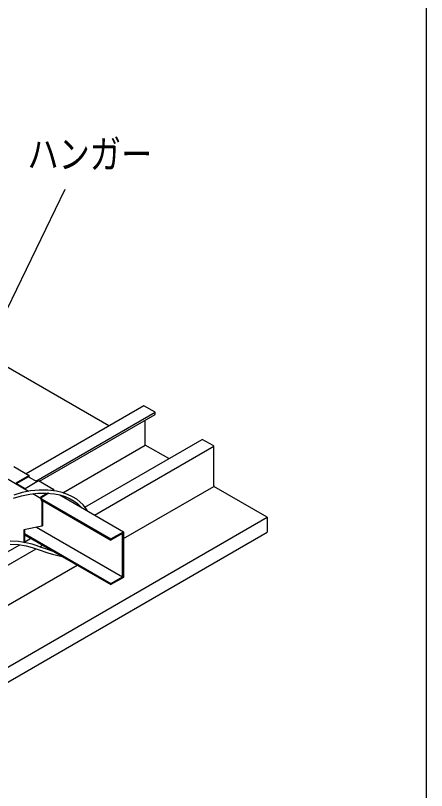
# Model space of a CAD drawing. Units: millimetres on the paper. Extents: x -141 to 141, y -97 to 98.
# Drawn here: x 112.6 to 140.6, y 1.5 to 54.2 of the extents above; entities that cross this region are included whole.
import ezdxf
from ezdxf.enums import TextEntityAlignment as Align

# ---------------------------------------------------------------- set-up
doc = ezdxf.new("R2010")
doc.units = ezdxf.units.MM
for name, color, linetype in [('0-0_文字･図枠･寸法', 7, 'Continuous'), ('0-2_天井下地', 7, 'Continuous'), ('0-3_天井ボード', 7, 'Continuous'), ('0-4_BBカチットワイヤー', 7, 'Continuous')]:
    doc.layers.add(name, color=color, linetype=linetype)
doc.styles.add('ＭＳ ゴシック', font='')
doc.styles.get('ＭＳ ゴシック').set_extended_font_data('MS Gothic')

msp = doc.modelspace()

# ---------------------------------------------------------------- linework, layer by layer
at = {"layer": '0-0_文字･図枠･寸法'}
for p, q in [((140.556, -24.784), (140.556, 97.966)), ((108.706, 27.318), (116.019, 42.385))]:
    msp.add_line(p, q, dxfattribs=at)
at = {"layer": '0-2_天井下地'}
for p, q in [((121.366, 27.676), (113.375, 23.062)), ((114.023, 22.558), (122.127, 27.236)), ((114.263, 22.549), (122.127, 27.089)), ((121.456, 25.004), (121.456, 26.701)), ((117.358, 20.795), (125.321, 25.392)), ((126.056, 24.968), (125.321, 25.392)), ((115.852, 21.769), (121.456, 25.004)), ((118.016, 20.252), (126.102, 24.92)), ((123.053, 24.083), (121.456, 25.004)), ((126.12, 22.238), (126.12, 24.857)), ((113.532, 21.861), (109.928, 23.941)), ((113.532, 21.861), (110.266, 23.747)), ((112.536, 23.547), (113.579, 22.944)), ((113.579, 22.944), (112.674, 22.422)), ((113.522, 22.847), (112.73, 22.389)), ((113.522, 22.847), (114.084, 22.522)), ((113.579, 22.814), (113.579, 22.944)), ((112.674, 22.422), (113.292, 22.065)), ((113.292, 22.065), (114.197, 22.588)), ((114.197, 22.588), (115.24, 21.986)), ((119.974, 18.66), (126.101, 22.197)), ((114.278, 21.43), (113.813, 21.699)), ((114.817, 21.741), (114.335, 21.463)), ((114.913, 21.732), (114.383, 21.425)), ((115.24, 21.986), (115.112, 21.912)), ((115.24, 21.897), (115.24, 21.986)), ((115.646, 21.62), (119.974, 19.122)), ((114.449, 21.332), (119.126, 18.632)), ((114.475, 21.235), (119.126, 18.55)), ((114.476, 21.218), (114.476, 19.527)), ((114.476, 19.527), (114.42, 19.495)), ((113.2, 19.26), (113.2, 18.395)), ((113.257, 19.271), (113.257, 18.427)), ((113.257, 18.999), (119.126, 15.611)), ((114.07, 19.427), (119.904, 16.06)), ((113.201, 18.395), (113.681, 18.672)), ((113.257, 18.917), (119.126, 15.529)), ((111.127, 17.198), (112.927, 18.237)), ((111.846, 16.691), (114.055, 17.966)), ((114.284, 18.099), (114.48, 18.211)), ((56.335, -18.078), (116.838, 16.85))]:
    msp.add_line(p, q, dxfattribs=at)
for points in [[(122.127, 27.089), (122.127, 27.236), (121.366, 27.676)], [(126.12, 22.238), (126.119, 22.225), (126.115, 22.213), (126.109, 22.203), (126.101, 22.197), (126.101, 22.197)], [(114.42, 21.185), (114.42, 19.495), (113.2, 19.26)]]:
    msp.add_lwpolyline(points, dxfattribs=at)
msp.add_lwpolyline([(119.126, 18.632), (119.974, 19.122), (119.974, 16.019), (119.126, 15.529), (119.126, 15.611), (119.904, 16.06), (119.904, 18.999), (119.126, 18.55)], close=True, dxfattribs=at)
for centre, radius, start, end in [((125.981, 24.851), 0.139, 2.6083, 57.3923), ((114.113, 21.171), 0.307, 2.6054, 57.3946), ((114.169, 21.204), 0.307, 2.6054, 57.3947)]:
    msp.add_arc(centre, radius, start, end, dxfattribs=at)
at = {"layer": '0-3_天井ボード'}
for p, q in [((118.988, 26.303), (111.205, 30.796)), ((129.732, 20.101), (126.101, 22.197)), ((44.88, -28.884), (129.732, 20.101)), ((129.732, 20.101), (129.732, 19.08)), ((44.88, -29.905), (129.732, 19.08))]:
    msp.add_line(p, q, dxfattribs=at)
at = {"layer": '0-4_BBカチットワイヤー'}
for points in [[(112.508, 21.399), (113.049, 21.559), (113.604, 21.675), (114.168, 21.74), (114.733, 21.749), (115.291, 21.695), (115.659, 21.618), (116.018, 21.504), (116.353, 21.357), (116.63, 21.198), (116.847, 21.039), (117.036, 20.866), (117.12, 20.769)], [(117.528, 20.534), (117.392, 20.752), (117.226, 20.956), (117.02, 21.155), (116.801, 21.323), (116.523, 21.494), (116.182, 21.655), (115.808, 21.784), (115.424, 21.874), (114.842, 21.944), (114.254, 21.946), (113.666, 21.887), (113.087, 21.774), (112.521, 21.614)], [(115.212, 17.788), (115.133, 17.807), (114.879, 17.887), (114.633, 17.973), (114.395, 18.059), (114.124, 18.156), (113.781, 18.267), (113.353, 18.372), (112.835, 18.45), (112.28, 18.472)], [(112.283, 18.272), (112.854, 18.249), (113.364, 18.167), (113.784, 18.056), (114.121, 17.944), (114.388, 17.848), (114.638, 17.759), (114.894, 17.672), (115.159, 17.591), (115.435, 17.521), (115.725, 17.469), (115.77, 17.467)]]:
    msp.add_lwpolyline(points, dxfattribs=at)

# ---------------------------------------------------------------- texts
at = {"layer": '0-0_文字･図枠･寸法', "style": 'ＭＳ ゴシック', "width": 0.8}
msp.add_text('ハンガー', height=1.94, dxfattribs=at).set_placement((113.455, 43.211), align=Align.BOTTOM_LEFT)

doc.saveas('drawing.dxf')
